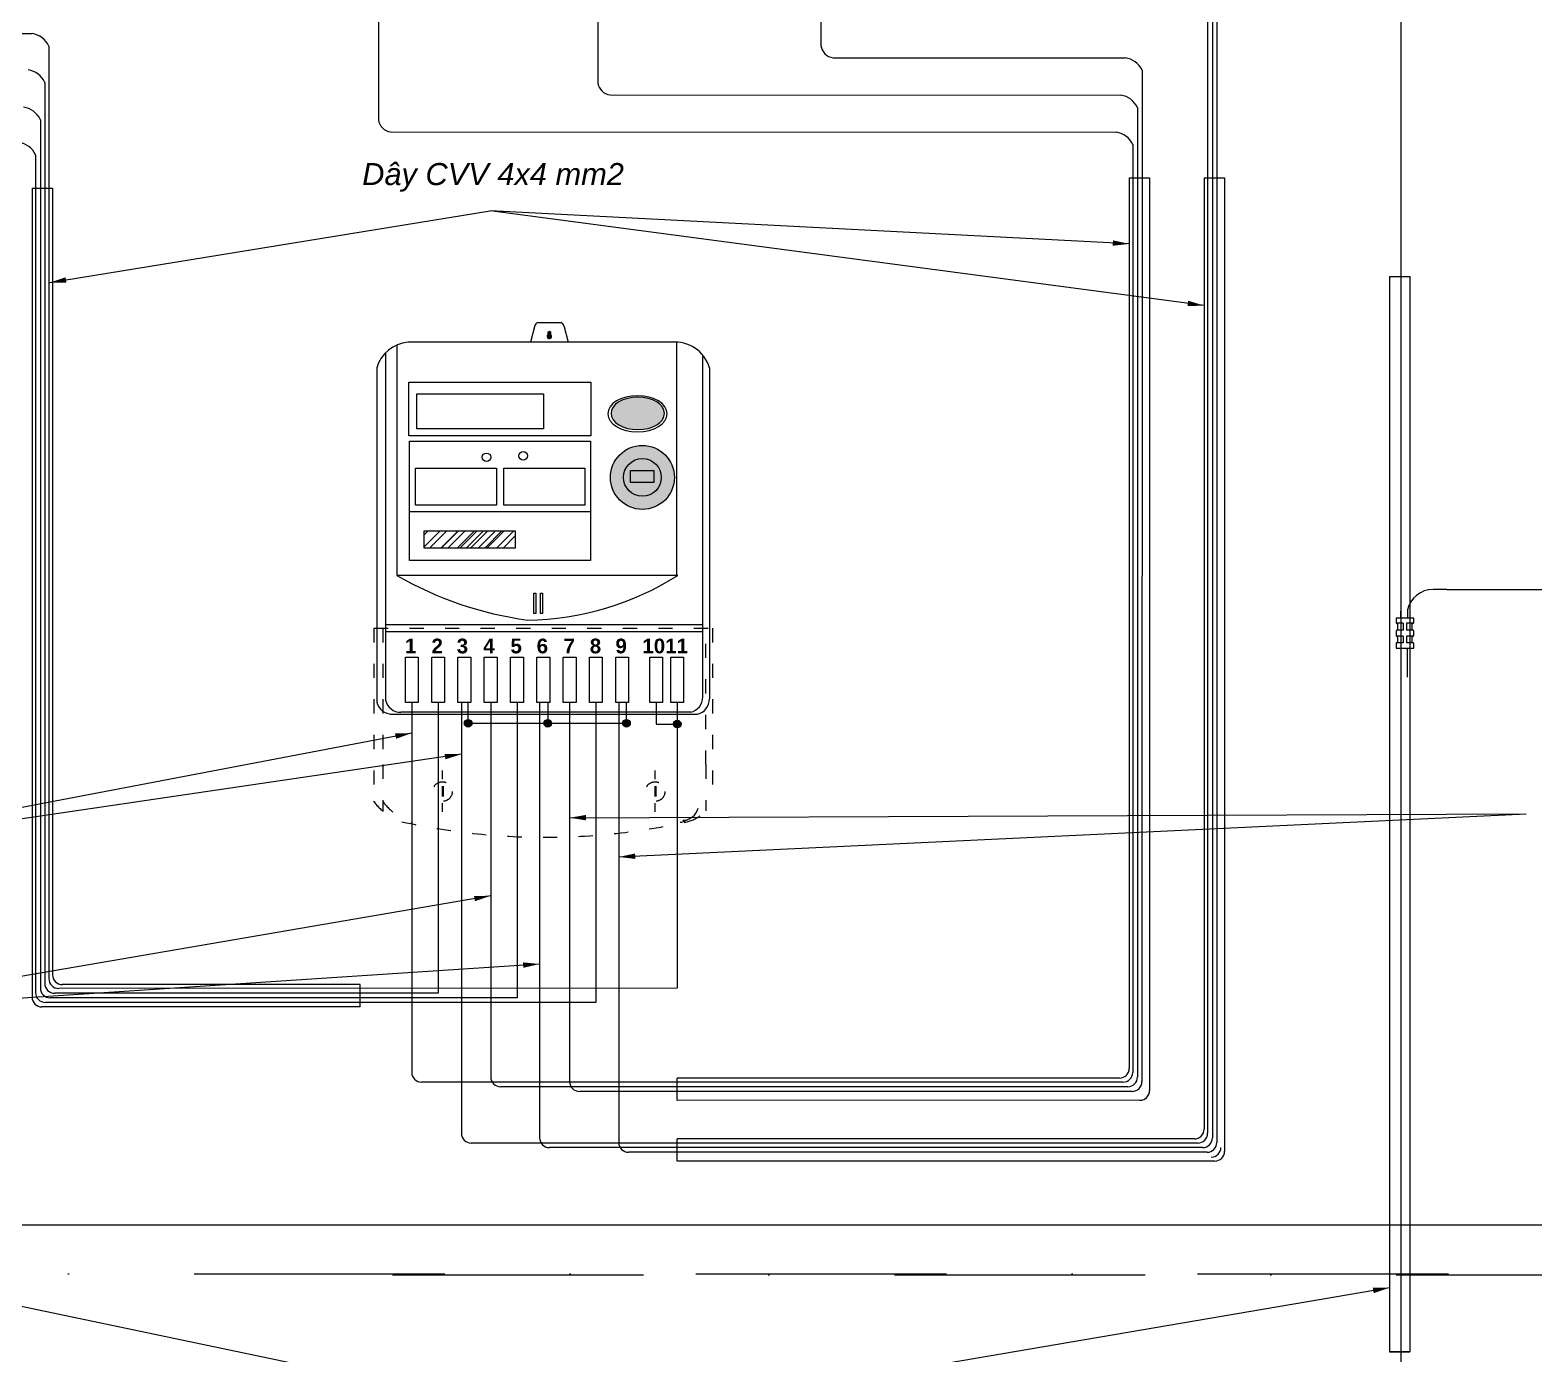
# Model space of a CAD drawing. Header units: millimetres. Extents: x 330554 to 656471, y 11007 to 130943.
# Drawn here: x 435066 to 438629, y 95352 to 98488 of the extents above; entities that cross this region are included whole.
import ezdxf

# ---------------------------------------------------------------- set-up
doc = ezdxf.new("R2010")
doc.units = ezdxf.units.MM
doc.header["$LTSCALE"] = 6
doc.linetypes.add('ACAD_ISO03W100', pattern=[30, 12, -18])
doc.linetypes.add('DASHDOTX2', pattern=[50.8, 25.4, -12.7, 0, -12.7])
doc.layers.add('BUSBA', color=7, linetype='Continuous', lineweight=40)
doc.layers.add('KHUNGTEN', color=30, linetype='Continuous')
doc.styles.add('Standard1', font='')
doc.styles.add('Standard_1', font='VHELVEN.TTF')
doc.styles.get('Standard1').set_extended_font_data('.VnArial')
doc.dimstyles.new('Da22', dxfattribs={"dimscale": 20, "dimtxt": 3.5, "dimasz": 2.5, "dimexe": 1.25, "dimexo": 0.625, "dimtad": 1, "dimtxsty": 'Standard1', "dimcen": 2.5, "dimclrd": 140, "dimclre": 140, "dimadec": 0, "dimazin": 0, "dimtfac": 1, "dimtmove": 0, "dimatfit": 3, "dimfxl": 1, "dimarcsym": 0})

# ---------------------------------------------------------------- blocks, each defined once
blk = doc.blocks.new('GR')
at = {"linetype": 'ByBlock'}
for points in [[(439058.0921, 96943.80647, -1), (439081.2956, 96943.80647, -1)], [(439299.81518, 96943.80647, -1), (439323.01868, 96943.80647, -1)], [(439539.03779, 96943.80647, -1), (439562.24129, 96943.80647, -1)], [(439693.09649, 96941.20117, -1), (439716.3, 96941.20117, -1)], [(439693.09649, 96941.20117, -1), (439716.3, 96941.20117, -1)]]:
    blk.add_hatch(color=7, dxfattribs=at).paths.add_polyline_path(points)
at = {"layer": 'BUSBA', "lineweight": -2, "ltscale": 0.6}
for points in [[(439319.88165, 98132.37102, 0.3358420817), (439312.92476, 98132.37102), (439312.92476, 98124.36294, 3.5420996139), (439319.88165, 98124.13289)], [(439501.59223, 97690.34445, 1), (439696.201, 97690.34445, 1)], [(439633.81131, 97675.22504), (439633.81131, 97711.05336), (439562.88247, 97711.05336), (439562.88247, 97675.22504)], [(439633.81131, 97675.22504), (439633.81131, 97711.05336), (439562.88247, 97711.05336), (439562.88247, 97675.22504)]]:
    blk.add_hatch(color=256, dxfattribs=at).paths.add_polyline_path(points)
h = blk.add_hatch(color=256, dxfattribs=at)
edge = h.paths.add_edge_path()
edge.add_ellipse((439584.92378, 97884.82514), major_axis=(-81.24613, 0), ratio=0.6072774091, start_angle=0, end_angle=360, ccw=False)
h = blk.add_hatch(dxfattribs=at)
h.set_pattern_fill('STEEL', color=256, scale=62.347063, style=0)
h.set_pattern_definition([(45, (342363.65, 84769.14), (-139.97315, 139.97315), []), (45, (342363.65, 84868.11), (-139.97315, 139.97315), [])])
h.paths.add_polyline_path([(439212.57281, 97528.33091), (438981.3, 97528.33091), (438981.3, 97475.76987), (439212.57281, 97475.76987)])
h.paths.add_polyline_path([(438981.3, 97528.33091), (438936.14359, 97528.33091), (438936.14359, 97475.76987), (438981.3, 97475.76987)])
h = blk.add_hatch(dxfattribs=at)
h.set_pattern_fill('STEEL', color=256, scale=12.469413, style=0)
h.set_pattern_definition([(45, (342363.652, 84769.135), (-27.99463, 27.99463), []), (45, (342363.652, 84788.93), (-27.99463, 27.99463), [])])
h.paths.add_polyline_path([(438981.3, 97528.33091), (438936.14359, 97528.33091), (438936.14359, 97475.76987), (438981.3, 97475.76987)])
h.paths.add_polyline_path([(439212.57281, 97528.33091), (438981.3, 97528.33091), (438981.3, 97475.76987), (439212.57281, 97475.76987)])
h = blk.add_hatch(dxfattribs=at)
h.set_pattern_fill('STEEL', color=256, scale=31.173531, style=0)
h.set_pattern_definition([(45, (342363.65, 84769.14), (-69.98657, 69.98657), []), (45, (342363.65, 84818.62), (-69.98657, 69.98657), [])])
h.paths.add_polyline_path([(439212.57281, 97528.33091), (438981.3, 97528.33091), (438981.3, 97475.76987), (439212.57281, 97475.76987)])
at = {"color": 7, "linetype": 'ByBlock'}
for p, q in [((441903.20218, 100428.06987), (441903.20218, 94954.12039)), ((436309.0213, 99038.396), (437745.19388, 99038.30536)), ((437796.02933, 99000.38948), (437796.02845, 96167.84305)), ((442042.02542, 97350.20827), (444398.73538, 97350.21001))]:
    blk.add_line(p, q, dxfattribs=at)
at = {"color": 2}
for p, q in [((438796.84396, 99655.63581), (438796.84479, 98776.53135)), ((438898.34872, 97006.50797), (438898.34792, 95883.29102)), ((438978.2696, 97006.50797), (438978.2696, 96123.68105)), ((439049.17521, 97006.50797), (439049.18706, 95698.41247)), ((439069.69385, 96943.80647), (439069.69385, 97006.50797)), ((439550.63954, 96943.8063), (439550.63954, 97006.50797)), ((438978.2696, 96123.68105), (437813.37288, 96123.69064)), ((441058.6438, 95853.50858), (438928.09976, 95853.5389)), ((441286.1137, 95668.62697), (439078.9383, 95668.66107))]:
    blk.add_line(p, q, dxfattribs=at)
at = {"color": 3}
for p, q in [((439463.3954, 99655.54866), (439463.39199, 98888.92821)), ((439138.11137, 97006.50797), (439138.11137, 95869.37331)), ((439218.03226, 97006.50797), (439218.03226, 96109.7736)), ((439286.69566, 97006.50797), (439286.69566, 95684.4977)), ((439218.03226, 96109.7736), (437799.86405, 96109.77532)), ((441073.13098, 95839.6173), (439167.86342, 95839.62123)), ((441300.61492, 95654.74095), (439316.44767, 95654.74562))]:
    blk.add_line(p, q, dxfattribs=at)
at = {"color": 1}
for p, q in [((440139.38795, 99655.7865), (440140.95049, 99002.07234)), ((439377.87403, 97006.50797), (439377.87391, 95855.452)), ((439457.79491, 97006.50797), (439457.7949, 96095.85261)), ((439527.1804, 97006.50797), (439527.17736, 95670.57615)), ((439457.7949, 96095.85261), (437785.3694, 96095.85426)), ((441086.64887, 95825.68963), (439407.62596, 95825.69991)), ((441314.11292, 95640.80552), (439556.92677, 95640.82407))]:
    blk.add_line(p, q, dxfattribs=at)
at = {"color": 1, "linetype": 'ByBlock'}
for p, q in [((441343.99763, 99379.37459), (441343.8653, 95670.55654)), ((440178.09788, 98964.99788), (441065.67336, 98964.72116)), ((441116.51072, 98926.80528), (441116.40113, 95855.44065)), ((437755.70168, 98669.89068), (437755.61735, 96125.60714))]:
    blk.add_line(p, q, dxfattribs=at)
at = {"color": 3, "linetype": 'ByBlock'}
for p, q in [((441330.3837, 99265.87029), (441330.36707, 95684.4929)), ((439500.53938, 98851.85375), (441052.05943, 98851.21686)), ((441102.89679, 98813.30098), (441102.88312, 95869.36925)), ((437770.12713, 98776.83522), (437770.11489, 96139.11244))]:
    blk.add_line(p, q, dxfattribs=at)
at = {"color": 2, "linetype": 'ByBlock'}
for p, q in [((441315.95822, 99153.66205), (441315.86624, 95698.37826)), ((437783.74089, 98889.95061), (437783.64321, 96152.29319)), ((438833.99218, 98739.45689), (441037.63395, 98739.00862)), ((441088.47131, 98701.09274), (441088.39631, 95883.25987))]:
    blk.add_line(p, q, dxfattribs=at)
at = {"color": 140, "linetype": 'ByBlock'}
for p, q in [((441077.74313, 98600.25418), (441077.74313, 95895.66882)), ((441077.74313, 98600.25418), (441139.75447, 98600.25418)), ((441139.75447, 98600.25418), (441139.75447, 95828.51671)), ((441305.23003, 98600.25418), (441305.23003, 95710.79297)), ((441305.23003, 98600.25418), (441367.24138, 98600.25418)), ((441367.24138, 98600.25418), (441367.24138, 95643.62974)), ((437744.97349, 98569.05211), (437744.97349, 96111.70862)), ((437744.97349, 98569.05211), (437806.98484, 98569.05211)), ((437806.98484, 98569.05211), (437806.98484, 96179.5398)), ((441868.28011, 98300.06616), (441868.28011, 95034.78569)), ((441868.28011, 98300.06616), (441930.29145, 98300.06616)), ((441930.29145, 98300.06616), (441930.29145, 95034.78569)), ((441909.97121, 97247.38801), (441890.60981, 97247.38801)), ((441909.97121, 97226.00053), (441890.60981, 97226.00053)), ((441939.41162, 97247.38801), (441919.63361, 97247.38801)), ((441939.41162, 97226.00053), (441919.63361, 97226.00053)), ((441909.97121, 97207.80816), (441890.60981, 97207.80816)), ((441909.97121, 97188.31775), (441890.60981, 97188.31775)), ((441939.41162, 97207.80816), (441919.63361, 97207.80816)), ((441939.41162, 97188.31775), (441919.63361, 97188.31775)), ((438741.83565, 96082.62678), (438741.81277, 96150.40181)), ((439704.67029, 95798.10828), (439704.64741, 95865.88331)), ((439704.68902, 95613.23305), (439704.66615, 95681.00808)), ((441868.28011, 95034.78569), (441930.29145, 95034.78569))]:
    blk.add_line(p, q, dxfattribs=at)
at = {"color": 7}
for p, q in [((441923.44937, 97287.63934), (441923.44812, 97262.56889)), ((439311.41693, 97006.50797), (439311.41693, 96943.8063)), ((439641.08631, 97006.50797), (439641.08631, 96941.201)), ((439641.08631, 97006.50797), (439641.08631, 96941.201)), ((439704.74424, 97006.50797), (439704.67056, 96138.59787)), ((439069.69385, 96943.8063), (439550.63954, 96943.8063)), ((439641.08631, 96941.201), (439704.70379, 96941.201)), ((439641.08631, 96941.201), (439704.70379, 96941.201)), ((439704.70379, 96530.01151), (439704.67056, 96138.59787)), ((439704.70379, 96138.59788), (437825.78997, 96138.19848)), ((437396.90012, 95420.16923), (444222.44594, 95420.16923))]:
    blk.add_line(p, q, dxfattribs=at)
at = {"color": 140, "linetype": 'DASHDOTX2'}
for p, q in [((441909.97121, 97247.38801), (441909.97121, 97226.00053)), ((441919.63361, 97247.38801), (441919.63361, 97226.00053)), ((441909.97121, 97207.80816), (441909.97121, 97188.31775)), ((441919.63361, 97207.80816), (441919.63361, 97188.31775))]:
    blk.add_line(p, q, dxfattribs=at)
at = {"color": 7, "lineweight": -2}
blk.add_line((439745.56969, 96976.84304), (438865.19822, 96976.84304), dxfattribs=at)
at = {"color": 140}
for p, q in [((438741.81277, 96150.40181), (437836.75711, 96149.78773)), ((438741.83565, 96082.62678), (437774.74619, 96081.95654)), ((441047.99178, 95865.91674), (439704.64741, 95865.88331)), ((441110.01628, 95798.76463), (439704.67029, 95798.10828)), ((441275.47857, 95681.04089), (439704.66615, 95681.00808)), ((441337.50104, 95613.87766), (439704.68902, 95613.23305)), ((441930.29145, 95034.78569), (441868.28011, 95034.78569))]:
    blk.add_line(p, q, dxfattribs=at)
at = {"color": 140, "linetype": 'DASHDOTX2', "ltscale": 5}
for p, q in [((435188.73679, 95271.04416), (443671.62856, 95271.04416)), ((438840.29484, 95268.83258), (447323.18661, 95268.83258))]:
    blk.add_line(p, q, dxfattribs=at)
at = {"color": 7, "linetype": 'ByBlock'}
for points in [[(442042.02542, 97350.20827), (442000.79763, 97350.20827, 0.3538264873), (441923.44937, 97287.63934, 0.3538264873)], [(441888.79931, 97209.7123, 0.4142135624), (441890.70344, 97207.80816), (441890.60981, 97207.80816, -0.4142135624), (441892.51394, 97205.90403), (441892.51394, 97190.22188, -0.4142135624), (441890.60981, 97188.31775), (441889.98939, 97188.31775, 0.4142135624), (441888.79931, 97187.12766), (441888.79931, 97171.60829), (441941.73933, 97171.60829), (441941.73933, 97186.41361, 0.4142135624), (441939.8352, 97188.31775), (441939.41162, 97188.31775, -0.4142135624), (441937.50749, 97190.22188), (441937.50749, 97205.90403, -0.4472482393), (441939.62341, 97207.79635, 0.4472482393), (441941.73933, 97209.68867), (441941.73933, 97224.09639, 0.4142135624), (441939.8352, 97226.00053), (441939.41162, 97226.00053, -0.4142135624), (441937.50749, 97227.90466), (441937.50749, 97245.20817, -0.4472482393), (441939.62341, 97247.10049, 0.4472482393), (441941.73933, 97248.99281), (441941.73933, 97262.56889), (441888.79931, 97262.56889), (441888.79931, 97249.01644, 0.4142135624), (441890.70344, 97247.11231), (441890.60981, 97247.11231, -0.4142135624), (441892.51394, 97245.20817), (441892.51394, 97227.90466, -0.4070295374), (441890.65663, 97226.0011, 0.4070295374), (441888.79931, 97224.09754), (441888.79931, 97209.7123)], [(441903.20218, 97262.56889, -0.0000916373), (441903.20365, 97284.21042)], [(441923.44791, 97083.97052, -0.0000231847), (441923.44937, 97171.61151)]]:
    blk.add_lwpolyline(points, format="xyb", dxfattribs=at)
at = {"color": 7}
for points in [[(438878.94958, 97144.791), (438917.74786, 97144.791), (438917.74786, 97006.50797), (438878.94958, 97006.50797)], [(438878.94958, 97144.791), (438917.74786, 97144.791), (438917.74786, 97006.50797), (438878.94958, 97006.50797)], [(438958.87046, 97144.791), (438997.66875, 97144.791), (438997.66875, 97006.50797), (438958.87046, 97006.50797)], [(438958.87046, 97144.791), (438997.66875, 97144.791), (438997.66875, 97006.50797), (438958.87046, 97006.50797)], [(439038.79135, 97144.791), (439077.58963, 97144.791), (439077.58963, 97006.50797), (439038.79135, 97006.50797)], [(439038.79135, 97144.791), (439077.58963, 97144.791), (439077.58963, 97006.50797), (439038.79135, 97006.50797)], [(439118.71223, 97144.791), (439157.51052, 97144.791), (439157.51052, 97006.50797), (439118.71223, 97006.50797)], [(439118.71223, 97144.791), (439157.51052, 97144.791), (439157.51052, 97006.50797), (439118.71223, 97006.50797)], [(439198.63312, 97144.791), (439237.4314, 97144.791), (439237.4314, 97006.50797), (439198.63312, 97006.50797)], [(439198.63312, 97144.791), (439237.4314, 97144.791), (439237.4314, 97006.50797), (439198.63312, 97006.50797)], [(439278.554, 97144.791), (439317.35228, 97144.791), (439317.35228, 97006.50797), (439278.554, 97006.50797)], [(439278.554, 97144.791), (439317.35228, 97144.791), (439317.35228, 97006.50797), (439278.554, 97006.50797)], [(439358.47489, 97144.791), (439397.27317, 97144.791), (439397.27317, 97006.50797), (439358.47489, 97006.50797)], [(439358.47489, 97144.791), (439397.27317, 97144.791), (439397.27317, 97006.50797), (439358.47489, 97006.50797)], [(439438.39577, 97144.791), (439477.19405, 97144.791), (439477.19405, 97006.50797), (439438.39577, 97006.50797)], [(439438.39577, 97144.791), (439477.19405, 97144.791), (439477.19405, 97006.50797), (439438.39577, 97006.50797)], [(439518.31665, 97144.791), (439557.11494, 97144.791), (439557.11494, 97006.50797), (439518.31665, 97006.50797)], [(439518.31665, 97144.791), (439557.11494, 97144.791), (439557.11494, 97006.50797), (439518.31665, 97006.50797)], [(439621.68716, 97144.791), (439660.48545, 97144.791), (439660.48545, 97006.50797), (439621.68716, 97006.50797)], [(439621.68716, 97144.791), (439660.48545, 97144.791), (439660.48545, 97006.50797), (439621.68716, 97006.50797)], [(439685.30465, 97144.791), (439724.10293, 97144.791), (439724.10293, 97006.50797), (439685.30465, 97006.50797)], [(439685.30465, 97144.791), (439724.10293, 97144.791), (439724.10293, 97006.50797), (439685.30465, 97006.50797)]]:
    blk.add_lwpolyline(points, close=True, dxfattribs=at)
at = {"color": 7, "linetype": 'ByBlock'}
for centre in [(439069.69385, 96943.80647), (439311.41693, 96943.80647), (439550.63954, 96943.80647), (439704.69824, 96941.20117), (439704.69824, 96941.20117)]:
    blk.add_circle(centre, 11.60175, dxfattribs=at)
at = {"color": 7}
for centre, radius, start, end in [((437735.89737, 98972.80408), 66.15744, 24.64318599, 81.92367533), ((437825.78034, 96167.95057), 29.75208, 179.99998215, 270.01854379), ((441326.53241, 95655.53727), 29.75208, 270.00981044, 0)]:
    blk.add_arc(centre, radius, start, end, dxfattribs=at)
at = {"color": 1}
for centre, radius, start, end in [((440183.92172, 99007.98064), 43.37551, 187.82875876, 262.28383831), ((441056.37876, 98899.21988), 66.15744, 24.64318599, 81.92367533), ((437695.56972, 98642.30527), 66.15744, 24.64318599, 81.92367533), ((437785.36943, 96125.60635), 29.75208, 179.99847481, 269.9999435), ((439407.62599, 95855.452), 29.75208, 179.99998973, 269.9999435), ((441086.64905, 95855.44171), 29.75208, 269.99964904, 359.99795562), ((439556.92944, 95670.57615), 29.75208, 179.99979722, 269.9994241), ((441314.11322, 95670.55761), 29.75208, 269.9994241, 359.99795562)]:
    blk.add_arc(centre, radius, start, end, dxfattribs=at)
at = {"color": 2}
for centre, radius, start, end in [((437723.60913, 98862.36477), 66.15744, 24.64318599, 81.92367533), ((438839.81603, 98782.43965), 43.37551, 187.82875876, 262.28383831), ((441028.33935, 98673.50734), 66.15744, 24.64318599, 81.92367533), ((437813.37307, 96153.44272), 29.75208, 179.99795562, 269.99962992), ((438928.1, 95883.29098), 29.75208, 179.9999294, 269.99952822), ((441058.64422, 95883.26066), 29.75208, 269.99918462, 359.99847481), ((439078.93877, 95698.41315), 29.75208, 179.99967527, 269.99910816), ((441286.11416, 95698.37905), 29.75208, 269.99910816, 359.99847481)]:
    blk.add_arc(centre, radius, start, end, dxfattribs=at)
at = {"color": 3}
for centre, radius, start, end in [((439506.36322, 98894.83651), 43.37551, 187.82875876, 262.28383831), ((437709.9952, 98749.24976), 66.15744, 24.64318599, 81.92367533), ((441042.76483, 98785.71558), 66.15744, 24.64318599, 81.92367533), ((437799.86408, 96139.5274), 29.75208, 179.99973399, 269.9999435), ((439167.86346, 95869.37331), 29.75208, 180, 269.99993074), ((441073.13104, 95869.36938), 29.75208, 269.999882, 359.99973399), ((439316.44774, 95684.4977), 29.75208, 180, 269.9998644), ((441300.61499, 95684.49303), 29.75208, 269.9998644, 359.99973399)]:
    blk.add_arc(centre, radius, start, end, dxfattribs=at)
at = {"color": 7, "lineweight": -2}
for centre, start, end in [((438838.39357, 97019.34281), 193.73434609, 270), ((438865.19822, 97024.8272), 193.73434609, 270), ((439734.17727, 97023.45519), 283.73434608, 0), ((439754.84425, 97017.9708), 283.73434608, 0), ((439721.34325, 96697.04233), 270, 346.26565391)]:
    blk.add_arc(centre, 47.98416, start, end, dxfattribs=at)
at = {"color": 140}
for centre, start, end in [((437836.73692, 96179.5398), 180, 270.0388754), ((437774.72557, 96111.70862), 180, 270.03970875), ((441047.99104, 95895.66882), 270.00142585, 0), ((441110.00239, 95828.51671), 270.02675934, 0), ((441275.47795, 95710.79297), 270.00119671, 0), ((441337.4893, 95643.62974), 270.02261952, 0)]:
    blk.add_arc(centre, 29.75208, start, end, dxfattribs=at)
at = {"layer": 'BUSBA', "lineweight": -2, "ltscale": 0.6}
for p, q in [((439272.21306, 98151.91116), (439258.5733, 98101.38312)), ((439360.01579, 98151.78117), (439373.65555, 98101.25314)), ((438852.60918, 98092.21917), (438852.60918, 97392.68836)), ((439707.58088, 98101.25314), (438887.02895, 98101.25314)), ((439702.01271, 98101.64077), (439702.01271, 97390.77948)), ((438818.58608, 98068.57391), (438818.58608, 97013.43478)), ((439782.16142, 97023.45519), (439782.16142, 98061.75833)), ((438791.78143, 98023.20876), (438791.78143, 97007.95039)), ((439802.82841, 98023.20876), (439802.82841, 97017.9708)), ((438889.70318, 97816.8767), (438889.70318, 97979.79411)), ((438889.70318, 97979.79411), (439442.69753, 97979.79411)), ((439442.69753, 97979.79411), (439442.69753, 97816.8767)), ((439442.69753, 97816.8767), (438889.70318, 97816.8767)), ((438891.83319, 97586.85273), (439441.76245, 97586.85273)), ((439706.32695, 97392.68836), (438852.60918, 97392.68836)), ((438818.58608, 97243.41245), (439782.16142, 97243.41245)), ((438818.58608, 97222.16966), (439782.16142, 97222.16966)), ((438832.2543, 96971.35866), (439766.23667, 96971.35866))]:
    blk.add_line(p, q, dxfattribs=at)
at = {"layer": 'BUSBA', "linetype": 'ACAD_ISO03W100', "lineweight": -2, "ltscale": 0.6}
for p, q in [((438783.33666, 97232.46865), (439812.20161, 97232.46865)), ((438783.33666, 97232.46865), (438783.33666, 96705.1411)), ((438810.61369, 97232.46865), (438810.61369, 96818.03241)), ((439791.17041, 96818.03241), (439791.17041, 97232.46865)), ((439812.20161, 97232.46865), (439812.20161, 96707.23524)), ((438810.61369, 96818.03241), (438810.61369, 96676.99916)), ((438992.02188, 96773.93933), (438992.02188, 96800.62049)), ((439638.11507, 96773.93933), (439638.11507, 96800.62049)), ((439791.17041, 96818.03241), (439791.17041, 96677.23862)), ((438991.06182, 96752.84668), (438991.06182, 96720.98581)), ((438993.84537, 96752.84668), (438993.84537, 96720.98581)), ((439637.155, 96752.84668), (439637.155, 96720.98581)), ((439639.93856, 96752.84668), (439639.93856, 96720.98581)), ((438992.02188, 96674.62633), (438992.02188, 96701.30749)), ((439638.11507, 96674.62633), (439638.11507, 96701.30749))]:
    blk.add_line(p, q, dxfattribs=at)
at = {"layer": 'BUSBA', "lineweight": -2, "ltscale": 0.6}
for points in [[(439281.01153, 98160.79872), (439351.17166, 98160.79872)], [(439312.92476, 98124.36294), (439312.92476, 98132.37102)], [(439319.88165, 98132.37102), (439319.88165, 98124.13289)]]:
    blk.add_lwpolyline(points, dxfattribs=at)
for points in [[(438913.70533, 97943.69244), (439298.03106, 97943.69244), (439298.03106, 97837.61323), (438913.70533, 97837.61323)], [(438891.83319, 97800.17343), (439441.76245, 97800.17343), (439441.76245, 97438.25611), (438891.83319, 97438.25611)], [(438909.64615, 97718.46118), (439155.86862, 97718.46118), (439155.86862, 97606.01737), (438909.64615, 97606.01737)], [(439178.1402, 97718.46118), (439424.36267, 97718.46118), (439424.36267, 97606.01737), (439178.1402, 97606.01737)], [(439562.88247, 97711.05336), (439633.81131, 97711.05336), (439633.81131, 97675.22504), (439562.88247, 97675.22504)], [(439562.88247, 97711.05336), (439633.81131, 97711.05336), (439633.81131, 97675.22504), (439562.88247, 97675.22504)], [(439598.89662, 97690.34445), (439598.89662, 97690.34445), (439598.89662, 97690.34445), (439598.89662, 97690.34445)], [(439598.89662, 97690.34445), (439598.89662, 97690.34445), (439598.89662, 97690.34445), (439598.89662, 97690.34445)], [(438936.14359, 97528.33091), (439212.57281, 97528.33091), (439212.57281, 97475.76987), (438936.14359, 97475.76987)], [(439269.08675, 97338.65956), (439274.95774, 97338.65956), (439274.95774, 97277.10432), (439269.08675, 97277.10432)], [(439289.63562, 97338.65956), (439295.5066, 97338.65956), (439295.5066, 97277.10432), (439289.63562, 97277.10432)]]:
    blk.add_lwpolyline(points, close=True, dxfattribs=at)
for centre, radius in [((439125.28006, 97751.44036), 12.86972), ((439236.81698, 97755.72457), 12.86972), ((439598.89662, 97690.34445), 97.30438), ((439598.89662, 97690.34445), 57.39785), ((439598.89662, 97690.34445), 57.39785)]:
    blk.add_circle(centre, radius, dxfattribs=at)
at = {"layer": 'BUSBA', "linetype": 'ACAD_ISO03W100', "lineweight": -2, "ltscale": 0.6}
for centre in [(438991.65416, 96736.26199), (439637.74735, 96736.26199)]:
    blk.add_circle(centre, 29.716, dxfattribs=at)
at = {"layer": 'BUSBA', "lineweight": -2, "ltscale": 0.6}
for centre, radius, start, end in [((439286.10462, 98146.95776), 14.74828, 110.20223777, 169.4118249), ((439316.21573, 98118.57843), 6.65515, 119.6367804, 56.57537579), ((439316.4032, 98127.24468), 5.7628, 52.87156413, 127.12843587), ((439346.07856, 98146.95776), 14.74828, 11.12342179, 69.79776223), ((438897.47692, 97991.3586), 110.39008, 95.43093725, 163.23040176), ((439697.13292, 97991.3586), 110.39008, 16.76959824, 95.43093725), ((439402.78376, 98352.7176), 1106.5027, 240.18379491, 262.06874852), ((439236.41985, 98136.52921), 879.83629, 270.89110975, 302.28185967)]:
    blk.add_arc(centre, radius, start, end, dxfattribs=at)
at = {"layer": 'BUSBA', "linetype": 'ACAD_ISO03W100', "lineweight": -2, "ltscale": 0.6}
for centre, radius, start, end in [((438928.13554, 96818.19946), 183.70876, 217.15853519, 251.08517877), ((439705.07758, 96759.97094), 119.40105, 284.57189249, 333.78960461), ((438957.02356, 96816.54225), 183.70876, 217.15853519, 251.08517877), ((439684.04638, 96758.31372), 119.40105, 284.57189249, 333.78960461), ((439301.85118, 98621.69976), 2024.20167, 257.64058664, 282.35941336)]:
    blk.add_arc(centre, radius, start, end, dxfattribs=at)
at = {"layer": 'BUSBA', "lineweight": -2, "ltscale": 0.6, "extrusion": (0, 0, -1)}
blk.add_ellipse((439584.09533, 97883.67103), major_axis=(-90.11031, 0), ratio=0.6086651019, dxfattribs=at)
blk.add_ellipse((439584.92378, 97884.82514), major_axis=(-81.24613, 0), ratio=0.6072774091, start_param=-3.1415926536, end_param=3.1415926536, dxfattribs=at)
blk.add_ellipse((439584.92378, 97884.82514), major_axis=(-81.24613, 0), ratio=0.6072774091, start_param=-3.1415926536, end_param=3.1415926536, dxfattribs=at)
at = {"attachment_point": 2, "style": 'Standard_1'}
for s, insert, char_height, width in [('{\\fArial|b0|i1|c0|p34;Dây CVV 4x4 mm2}', (439145.27063, 98645.02777), 66.9421851, 926.4038981), ('{\\fVNI-Helve|b1|i0|c0|p2;1}', (438894.9229, 97200.61118), 44.6281234, 48.8711203), ('{\\fVNI-Helve|b1|i0|c0|p2;1}', (438894.9229, 97200.61118), 44.6281234, 48.8711203), ('{\\fVNI-Helve|b1|i0|c0|p2;2}', (438975.5726, 97200.61118), 44.6281234, 48.8711203), ('{\\fVNI-Helve|b1|i0|c0|p2;2}', (438975.5726, 97200.61118), 44.6281234, 48.8711203), ('{\\fVNI-Helve|b1|i0|c0|p2;3}', (439052.1388, 97200.61118), 44.6281234, 48.8711203), ('{\\fVNI-Helve|b1|i0|c0|p2;3}', (439052.1388, 97200.61118), 44.6281234, 48.8711203), ('{\\fVNI-Helve|b1|i0|c0|p2;4}', (439132.78883, 97200.61118), 44.6281234, 48.8711203), ('{\\fVNI-Helve|b1|i0|c0|p2;4}', (439132.78883, 97200.61118), 44.6281234, 48.8711203), ('{\\fVNI-Helve|b1|i0|c0|p2;5}', (439215.48045, 97200.61118), 44.6281234, 48.8711203), ('{\\fVNI-Helve|b1|i0|c0|p2;5}', (439215.48045, 97200.61118), 44.6281234, 48.8711203), ('{\\fVNI-Helve|b1|i0|c0|p2;6}', (439295.10936, 97200.61118), 44.6281234, 48.8711203), ('{\\fVNI-Helve|b1|i0|c0|p2;6}', (439295.10936, 97200.61118), 44.6281234, 48.8711203), ('{\\fVNI-Helve|b1|i0|c0|p2;7}', (439376.78018, 97200.61118), 44.6281234, 48.8711203), ('{\\fVNI-Helve|b1|i0|c0|p2;7}', (439376.78018, 97200.61118), 44.6281234, 48.8711203), ('{\\fVNI-Helve|b1|i0|c0|p2;8}', (439456.40909, 97200.61118), 44.6281234, 48.8711203), ('{\\fVNI-Helve|b1|i0|c0|p2;8}', (439456.40909, 97200.61118), 44.6281234, 48.8711203), ('{\\fVNI-Helve|b1|i0|c0|p2;9}', (439534.43134, 97200.61118), 44.6281234, 48.8711203), ('{\\fVNI-Helve|b1|i0|c0|p2;9}', (439534.43134, 97200.61118), 44.6281234, 48.8711203), ('{\\fVNI-Helve|b1|i0|c0|p2;10}', (439633.45731, 97200.61118), 44.6281234, 48.8711203), ('{\\fVNI-Helve|b1|i0|c0|p2;10}', (439633.45731, 97200.61118), 44.6281234, 48.8711203), ('{\\fVNI-Helve|b1|i0|c0|p2;11}', (439702.87729, 97200.61118), 44.6281234, 48.8711203), ('{\\fVNI-Helve|b1|i0|c0|p2;11}', (439702.87729, 97200.61118), 44.6281234, 48.8711203)]:
    blk.add_mtext(s, dxfattribs=dict(at, insert=insert, char_height=char_height, width=width))
at = {"color": 140}
for points in [[(437798.52934, 98281.9094), (439136.81513, 98500.08128)], [(441077.74313, 98399.53782), (439136.81513, 98500.08128)], [(441305.23003, 98212.10778), (439136.81513, 98500.08128)], [(439048.76242, 96849.51113), (436939.96926, 96539.77727)], [(437442.648, 95229.27938), (439155.21045, 94871.18748)], [(441868.28011, 95229.27938), (439795.9552, 94875.75859)]]:
    blk.add_leader(points, dimstyle='Da22', override={"dimgap": 0.625, "dimtad": 0, "dimtmove": 1}, dxfattribs=at)
for points in [[(438898.34832, 96913.89735), (436939.96926, 96539.77727)], [(439377.87399, 96656.72302), (442283.24358, 96668.54939)], [(439527.17933, 96537.51436), (442283.24358, 96668.54939)], [(439138.11137, 96419.62409), (437084.17233, 96066.87951)], [(439286.69566, 96212.4347), (437084.17233, 96066.87951)]]:
    blk.add_leader(points, dimstyle='Da22', dxfattribs=at)

msp = doc.modelspace()

# ---------------------------------------------------------------- block references
at = {"layer": 'KHUNGTEN', "xscale": 0.7799999999988358, "yscale": 0.7799999999988358, "zscale": 0.78}
msp.add_blockref('GR', (93629.745, 21229.756), dxfattribs=at)

doc.saveas('drawing.dxf')
